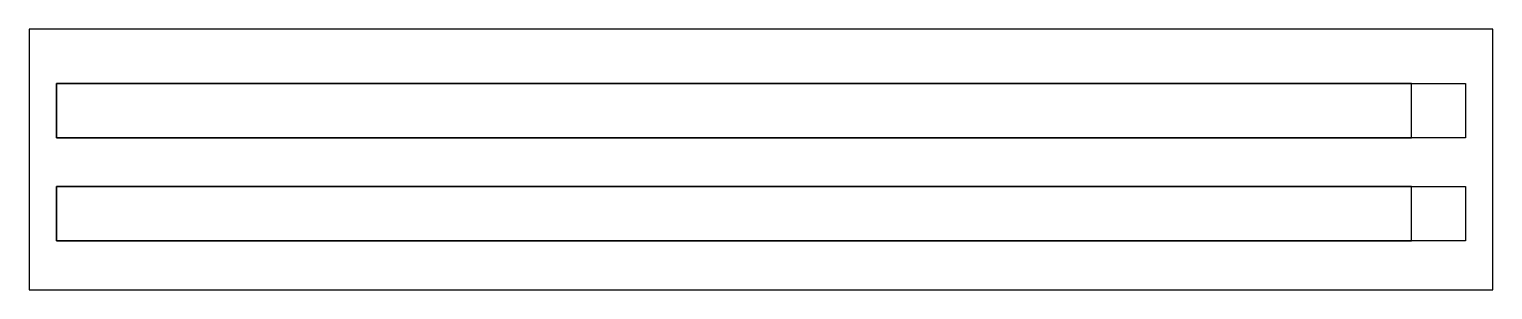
# Model space of a CAD drawing. Header units: millimetres. Extents: x 0 to 270, y -48 to 0.
import ezdxf

# ---------------------------------------------------------------- set-up
doc = ezdxf.new("R2010")
doc.units = ezdxf.units.MM
doc.layers.get('0').update_dxf_attribs({"linetype": 'CONTINUOUS'})

msp = doc.modelspace()

# ---------------------------------------------------------------- linework, layer by layer
for points in [[(0, 0), (0, -48), (270, -48), (270, 0)], [(265, -10), (265, -20), (5, -20), (5, -10)], [(255, -20), (255, -10), (5, -10), (5, -20)], [(265, -29), (265, -39), (5, -39), (5, -29)], [(255, -39), (255, -29), (5, -29), (5, -39)]]:
    msp.add_lwpolyline(points, close=True)

doc.saveas('drawing.dxf')
